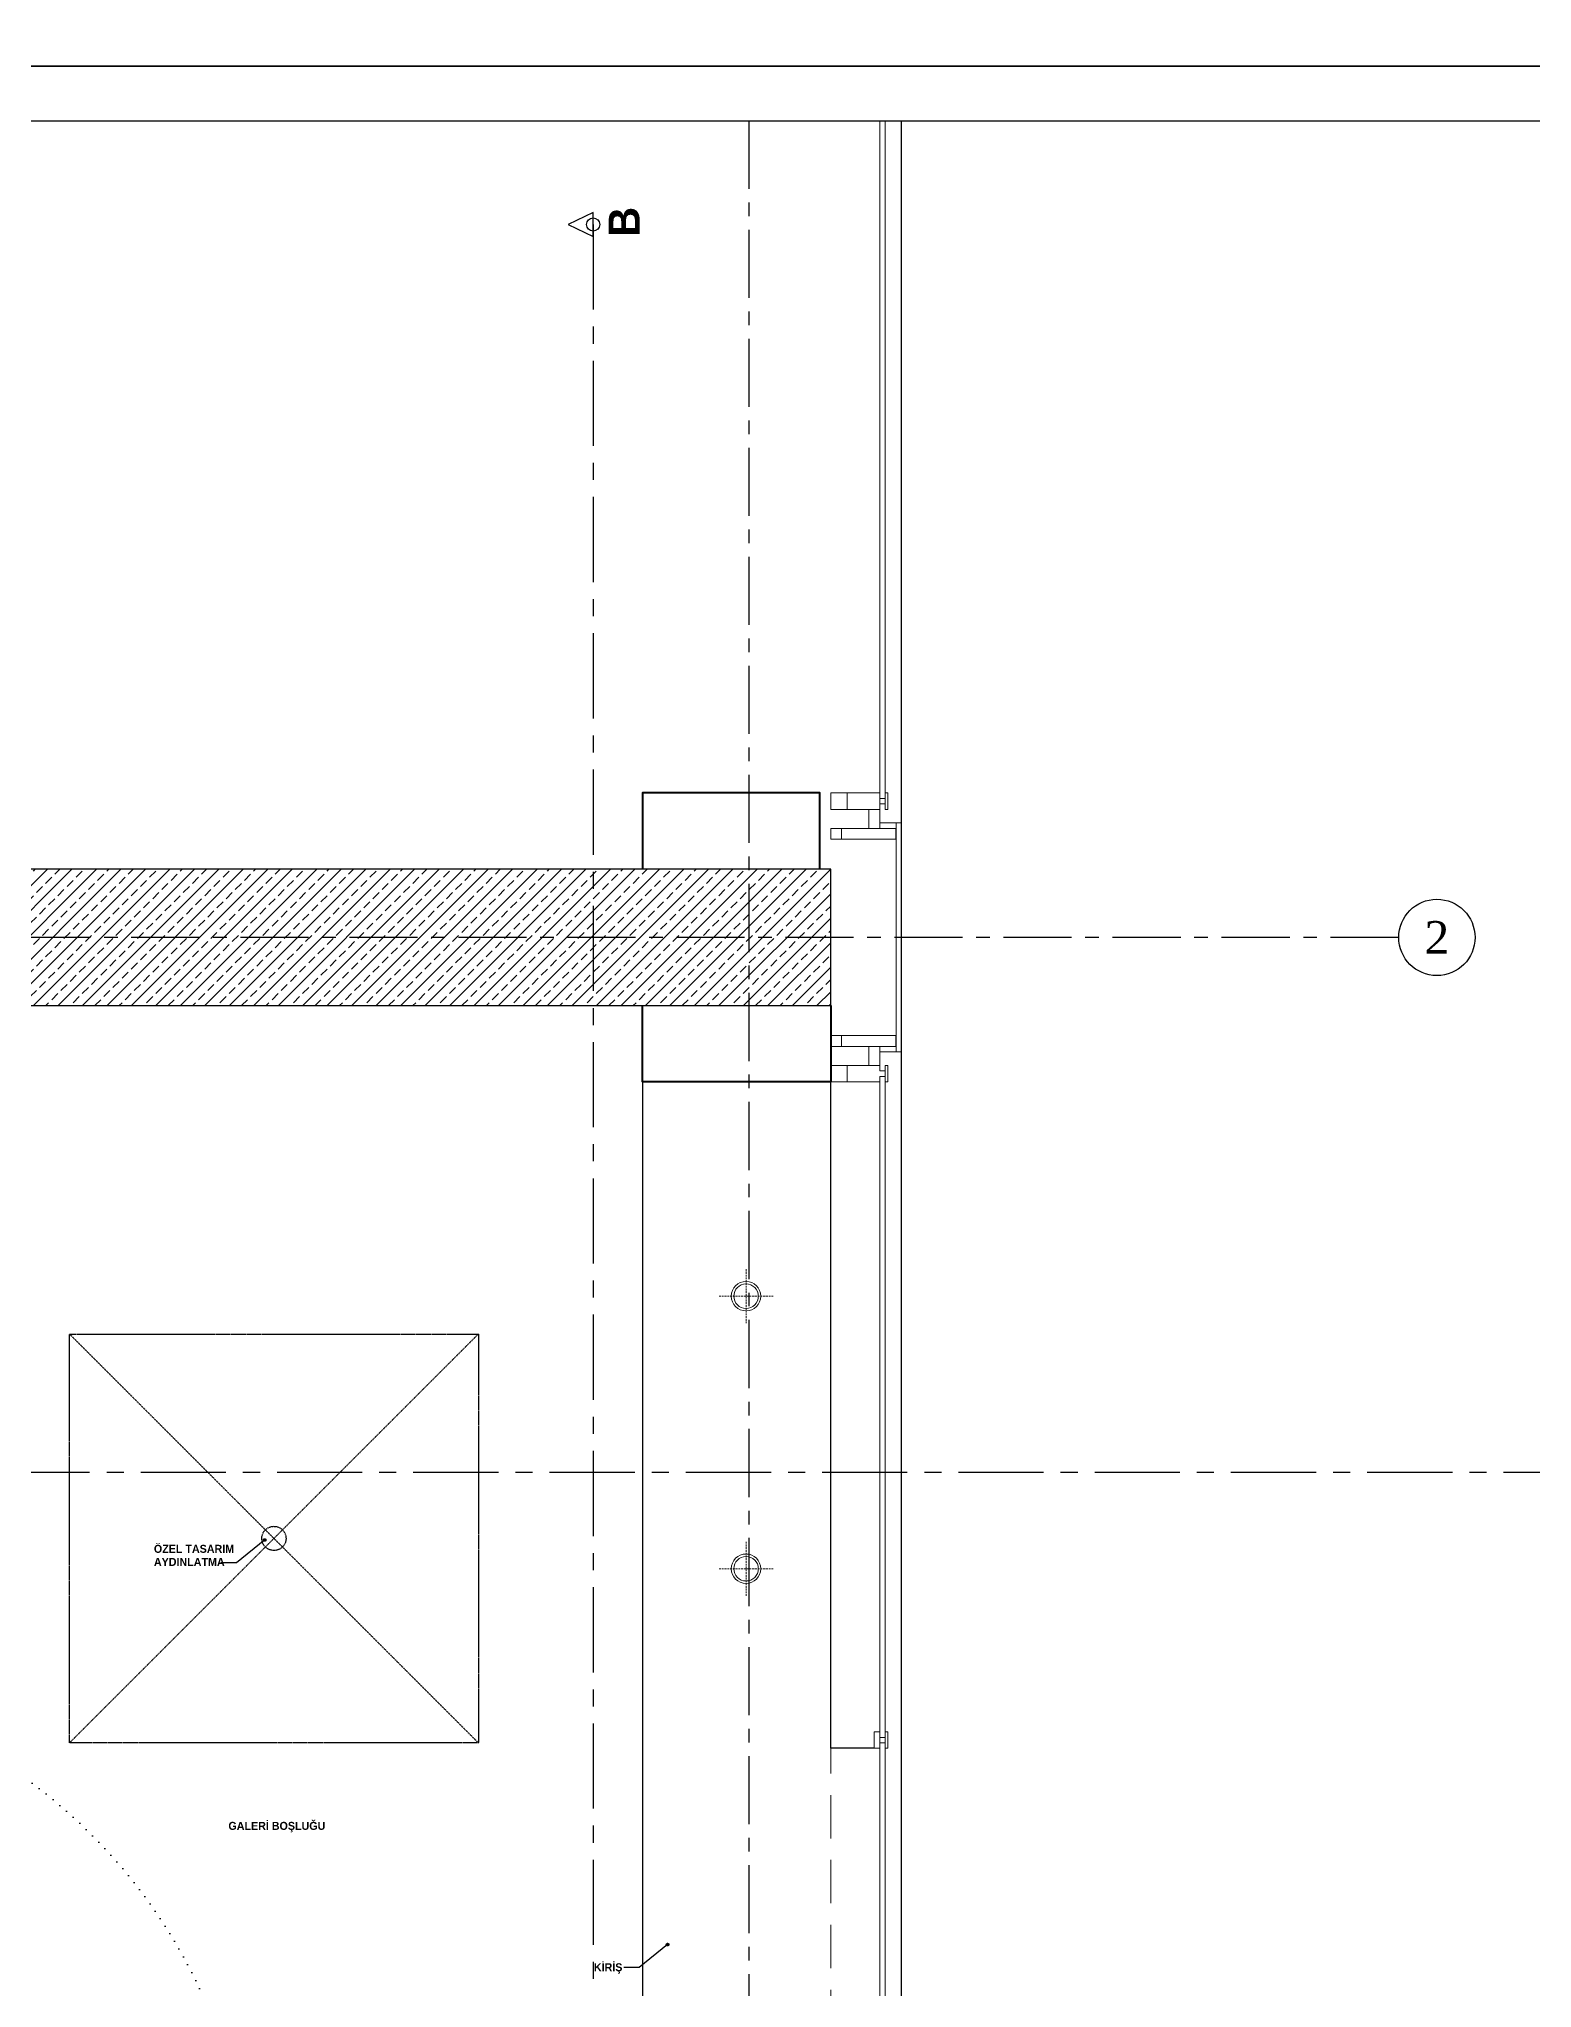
# Model space of a CAD drawing. Header units: millimetres. Extents: x 933584 to 974011, y 4545988 to 4553664.
# Drawn here: x 958677 to 959225, y 4550650 to 4551365 of the extents above; entities that cross this region are included whole.
import ezdxf
from ezdxf.enums import TextEntityAlignment as Align

# ---------------------------------------------------------------- set-up
doc = ezdxf.new("R2010")
doc.units = ezdxf.units.MM
for name, pattern in [('( Hidden )', [0.375, 0.25, -0.125]), ('568_AVN_KES_01$0$HIDDEN', [0.375, 0.25, -0.125]), ('CENTER', [2, 1.25, -0.25, 0.25, -0.25]), ('DOT2', [3.175, 0, -3.175]), ('HIDDEN', [9.525, 6.35, -3.175]), ('HIDDEN2', [4.7625, 3.175, -1.5875])]:
    doc.linetypes.add(name, pattern=pattern)
doc.layers.get('0').update_dxf_attribs({"color": 255})
for name, color, linetype in [('0-CSX-CXS_20', 14, 'CENTER'), ('0-HSL-HTC_200', 1, 'Continuous'), ('0-HSL-SLD', 252, 'Continuous'), ('0-LNS-SLN', 6, 'Continuous'), ('0-LNS-SPL', 13, '568_AVN_KES_01$0$HIDDEN'), ('0-LNS-VLF', 11, 'Continuous'), ('0-TXT-XBX_20', 3, 'Continuous'), ('2-SPS-RCN', 2, 'Continuous'), ('2-SPS-STC', 3, 'Continuous')]:
    doc.layers.add(name, color=color, linetype=linetype)
for name, color, linetype, lineweight in [('12-ONK_AYDINLATMA', 1, 'Continuous', 5), ('2-SPS-IBW', 5, 'Continuous', 40), ('3-OPN-WDR', 4, 'Continuous', 18), ('_MSMEP_YT_SPRİNKLER', 1, 'Continuous', 30), ('DOĞRAMA', 8, 'Continuous', 15), ('mimariKIRIS', 251, 'HIDDEN2', 0)]:
    doc.layers.add(name, color=color, linetype=linetype, lineweight=lineweight)
doc.styles.add('Century Gothic_B_3', font='GOTHICB.TTF', dxfattribs={"height": 4})
doc.styles.get("Standard").update_dxf_attribs({"font": 'times.ttf'})

# ---------------------------------------------------------------- blocks, each defined once
blk = doc.blocks.new('A$C252E1D81')
at = {"layer": 'DOĞRAMA', "color": 253, "true_color": 0xadadad}
for points in [[(6, 20), (0, 20), (0, 21), (6, 21)], [(0, 0), (6, 0), (6, 6), (0, 6)]]:
    blk.add_lwpolyline(points, close=True, dxfattribs=at)
blk.add_lwpolyline([(6, 6), (6, 18), (4, 18), (4, 20), (2, 20), (2, 18), (0, 18), (0, 6), (6, 6)], dxfattribs=at)
blk = doc.blocks.new('XVBZDVBZDVB')
at = {"layer": '3-OPN-WDR'}
for p, q in [((934681.85, 4554084.75), (934681.85, 4554335.4)), ((934683.85, 4554084.75), (934683.85, 4554335.4)), ((934683.85, 4554082.75), (934683.85, 4554084.75)), ((934681.85, 4554077.75), (934689.85, 4554077.75)), ((934687.85, 4553993.75), (934687.85, 4554077.75)), ((934689.85, 4553993.75), (934689.85, 4554077.75)), ((934687.85, 4554075.75), (934667.85, 4554075.75)), ((934667.85, 4554071.75), (934687.85, 4554071.75)), ((934682.4, 4554075.75), (934687.73, 4554075.75)), ((934667.85, 4553999.75), (934687.85, 4553999.75)), ((934687.85, 4553995.75), (934667.85, 4553995.75)), ((934681.85, 4553993.75), (934689.85, 4553993.75)), ((934682.4, 4553995.75), (934687.73, 4553995.75)), ((934681.85, 4553738.25), (934681.85, 4553984.75)), ((934683.85, 4553738.25), (934683.85, 4553985.75)), ((934681.85, 4553286.61), (934681.84, 4553740.25)), ((934683.85, 4553289.61), (934683.85, 4553740.25))]:
    blk.add_line(p, q, dxfattribs=at)
for points in [[(934681.85, 4554082.75), (934677.85, 4554082.75), (934677.85, 4554075.75), (934681.85, 4554075.75)], [(934667.85, 4554075.75), (934663.85, 4554075.75), (934663.85, 4554071.75), (934667.85, 4554071.75)], [(934687.73, 4554075.75), (934687.85, 4554075.75), (934687.85, 4554071.75), (934687.73, 4554071.75)], [(934667.85, 4553995.75), (934663.85, 4553995.75), (934663.85, 4553999.75), (934667.85, 4553999.75)], [(934687.73, 4553995.75), (934687.85, 4553995.75), (934687.85, 4553999.75), (934687.73, 4553999.75)], [(934681.85, 4553988.75), (934677.85, 4553988.75), (934677.85, 4553995.75), (934681.85, 4553995.75)], [(934683.85, 4553738.25), (934683.85, 4553744.25), (934684.85, 4553744.25), (934684.85, 4553738.25)]]:
    blk.add_lwpolyline(points, close=True, dxfattribs=at)
blk.add_lwpolyline([(934679.85, 4553738.25), (934681.85, 4553738.25), (934681.85, 4553740.25), (934683.85, 4553740.25), (934683.85, 4553742.25), (934681.85, 4553742.25), (934681.85, 4553744.25), (934679.85, 4553744.25), (934679.85, 4553738.25)], dxfattribs=at)
at = {"layer": 'DOĞRAMA', "color": 253, "true_color": 0xadadad}
for p, q in [((934663.85, 4553982.75), (934663.85, 4553988.75)), ((934663.85, 4553988.75), (934669.85, 4553988.75)), ((934669.85, 4553988.75), (934669.85, 4553982.75)), ((934669.85, 4553982.75), (934663.85, 4553982.75))]:
    blk.add_line(p, q, dxfattribs=at)
blk.add_lwpolyline([(934669.85, 4553988.75), (934681.85, 4553988.75), (934681.85, 4553986.75), (934683.85, 4553986.75), (934683.85, 4553984.75), (934681.85, 4553984.75), (934681.85, 4553982.75), (934669.85, 4553982.75), (934669.85, 4553988.75)], dxfattribs=at)
blk.add_lwpolyline([(934683.85, 4553988.75), (934683.85, 4553982.75), (934684.85, 4553982.75), (934684.85, 4553988.75)], close=True, dxfattribs=at)
at = {"layer": '3-OPN-WDR', "rotation": 270}
blk.add_blockref('A$C252E1D81', (934663.85, 4554088.75), dxfattribs=at)
blk = doc.blocks.new('aksno_20')
at = {"layer": '0-TXT-XBX_20'}
blk.add_circle((0, 0), 7, dxfattribs=at)
blk.add_attdef('AKSNO', text='', height=6).set_placement((0, 0), align=Align.MIDDLE_CENTER)
blk = doc.blocks.new('ZVBXZDVB')
at = {"layer": '0-CSX-CXS_20', "ltscale": 20}
blk.add_line((934876.25, 4552535.75), (933721.5, 4552535.75), dxfattribs=at)
blk.add_lwpolyline([(934637.85, 4552835.4), (934637.85, 4551518.59)], dxfattribs=at)
at = {"layer": '0-TXT-XBX_20'}
ref = blk.add_blockref('aksno_20', (934890.25, 4552535.75), dxfattribs=dict(at, xscale=2, yscale=2, zscale=2))
ref.add_attrib('AKSNO', '2', dxfattribs={"color": 7, "height": 12}).set_placement((934890.25, 4552535.75), align=Align.MIDDLE_CENTER)
blk = doc.blocks.new('xcvxcbv-flatten-1')
at = {"layer": '2-SPS-IBW'}
for points in [[(934663.85, 4551223.49), (934663.85, 4551251.49), (934598.85, 4551251.49), (934598.85, 4551223.49)], [(934667.85, 4551173.49), (934667.85, 4551145.49), (934598.85, 4551145.49), (934598.85, 4551173.49)]]:
    blk.add_lwpolyline(points, dxfattribs=at)
blk = doc.blocks.new('fdvd-flatten-1')
at = {"layer": '2-SPS-RCN'}
blk.add_lwpolyline([(934667.85, 4551223.49), (934203.85, 4551223.49), (934203.85, 4551173.49), (934667.85, 4551173.49)], close=True, dxfattribs=at)
blk = doc.blocks.new('asdvdsv')
at = {"layer": '0-HSL-HTC_200'}
h = blk.add_hatch(dxfattribs=at)
h.set_pattern_fill('ANSI33', color=256)
h.set_pattern_definition([(45, (935301.9395, 4553293.885), (-4.490128, 4.490128), []), (45, (935306.4297, 4553293.885), (-4.490128, 4.490128), [3.175, -1.5875])])
h.paths.add_polyline_path([(939767.85, 4551060.75), (939303.85, 4551060.75), (939303.85, 4551010.75), (939767.85, 4551010.75)])
blk.add_blockref('fdvd-flatten-1', (5100, -162.74))
blk = doc.blocks.new('vbxcb')
at = {"layer": 'mimariKIRIS', "ltscale": 5}
for points in [[(943141.16, 4549174.82), (943141.16, 4549901.91)], [(943195.25, 4549101.8), (943210.16, 4549096.29), (943210.16, 4549901.91)]]:
    blk.add_lwpolyline(points, dxfattribs=at)
blk = doc.blocks.new('12 lik sıva üstü aydınlatma')
at = {"linetype": '( Hidden )', "ltscale": 3}
for points in [[(5935.81, -154395.28), (5935.81, -154417.28)], [(5924.81, -154406.28), (5946.81, -154406.28)]]:
    blk.add_lwpolyline(points, dxfattribs=at)
for radius in [6, 5]:
    blk.add_circle((5935.81, -154406.28), radius)
blk = doc.blocks.new('CVBXCBV')
at = {"linetype": 'CENTER', "ltscale": 25}
blk.add_lwpolyline([(937701.09, 4551339.49), (936057.32, 4551339.49)], dxfattribs=at)
blk = doc.blocks.new('CXVBXCBXCB')
blk.add_lwpolyline([(936604.05, 4552639.81), (936594.96, 4552635.39), (936604.05, 4552630.96), (936604.05, 4552639.81)])
at = {"linetype": 'CENTER', "ltscale": 25}
blk.add_lwpolyline([(936604.05, 4552635.39), (936604.05, 4551251.6)], dxfattribs=at)
blk.add_circle((936604.05, 4552635.39), 2.41)
at = {"linetype": 'CENTER', "ltscale": 10, "insert": (936609.76, 4553261.17), "char_height": 11.3933, "width": 630.3395, "attachment_point": 3, "rotation": 90, "line_spacing_factor": 0.984502, "style": 'Century Gothic_B_3'}
blk.add_mtext('\\pxql;{\\fFranklin Gothic Book|b1|i0|c162|p34;B}', dxfattribs=at)

msp = doc.modelspace()

# ---------------------------------------------------------------- hatches: boundary and pattern name
at = {"layer": '0-LNS-VLF', "linetype": 'HIDDEN', "ltscale": 0.5}
h = msp.add_hatch(color=256, dxfattribs=at)
h.dxf.hatch_style = 1
edge = h.paths.add_edge_path()
edge.add_arc((958760.19, 4550814.68), 0.467, 0, 360)
h = msp.add_hatch(color=256, dxfattribs=at)
h.dxf.hatch_style = 1
edge = h.paths.add_edge_path()
edge.add_arc((958908, 4550666.22), 0.467, 0, 360)

# ---------------------------------------------------------------- linework, layer by layer
at = {"color": 0}
for points in [[(958001.5, 4552855.4), (960101.5, 4552855.4), (960101.5, 4551355.4), (958001.5, 4551355.4)], [(958001.5, 4551355.4), (960101.5, 4551355.4), (960101.5, 4549855.4), (958001.5, 4549855.4)], [(958021.5, 4551335.4), (960081.5, 4551335.4), (960081.5, 4549875.4), (958021.5, 4549875.4)]]:
    msp.add_lwpolyline(points, close=True, dxfattribs=at)
at = {"layer": '0-HSL-HTC_200', "color": 8}
msp.add_lwpolyline([(959473.84, 4551335.4), (959473.84, 4549875.4), (958114.32, 4549875.4), (958746.51, 4550276.16), (958993.85, 4550184.96), (958993.85, 4551335.4), (959473.84, 4551335.4)], close=True, dxfattribs=at)
at = {"layer": '0-HSL-SLD'}
msp.add_lwpolyline([(958983.84, 4550738.25), (958967.85, 4550738.25), (958967.85, 4550982.75)], dxfattribs=at)
at = {"layer": '0-LNS-SPL'}
msp.add_lwpolyline([(958688.57, 4550890.24), (958838.57, 4550890.24), (958838.57, 4550740.24), (958688.57, 4550740.24)], close=True, dxfattribs=at)
for points in [[(958838.57, 4550890.24), (958688.57, 4550740.24)], [(958688.57, 4550890.24), (958838.57, 4550740.24)]]:
    msp.add_lwpolyline(points, dxfattribs=at)
msp.add_circle((958763.57, 4550815.24), 4.44, dxfattribs=at)
at = {"layer": '0-LNS-VLF', "ltscale": 0.5}
for points in [[(958760.19, 4550814.68), (958749.8, 4550806.29), (958744.11, 4550806.29)], [(958908, 4550666.22), (958897.61, 4550657.83), (958891.92, 4550657.83)]]:
    msp.add_lwpolyline(points, dxfattribs=at)
at = {"layer": '0-LNS-VLF', "linetype": 'HIDDEN', "ltscale": 0.5}
for centre in [(958760.19, 4550814.68), (958908, 4550666.22)]:
    msp.add_circle(centre, 0.467, dxfattribs=at)
at = {"layer": '2-SPS-STC'}
msp.add_lwpolyline([(958898.85, 4550982.75), (958898.85, 4550292.61)], dxfattribs=at)
at = {"layer": '_MSMEP_YT_SPRİNKLER', "linetype": 'DOT2'}
msp.add_circle((958555.13, 4550565.24), 200, dxfattribs=at)

# ---------------------------------------------------------------- block references
for name, p in [('XVBZDVBZDVB', (24304, -3000)), ('CXVBXCBXCB', (22276.62, -1338.04)), ('xcvxcbv-flatten-1', (24300, -162.74)), ('asdvdsv', (19200, 0)), ('vbxcb', (15757.69, 1108.84)), ('CVBXCBV', (21994.87, -500.11))]:
    msp.add_blockref(name, p)
at = {"layer": '0-LNS-SLN'}
msp.add_blockref('ZVBXZDVB', (24300, -1500), dxfattribs=at)
at = {"layer": '12-ONK_AYDINLATMA', "linetype": 'Continuous', "ltscale": 0.07, "xscale": -0.9, "yscale": 0.9, "zscale": 0.9}
for p, rotation in [((819971.13, 4556246.35), 89.99999999999986), ((819971.13, 4556146.35), 89.99999999999987)]:
    msp.add_blockref('12 lik sıva üstü aydınlatma', p, dxfattribs=dict(at, rotation=rotation))

# ---------------------------------------------------------------- texts
at = {"layer": '0-LNS-VLF', "linetype": 'HIDDEN', "ltscale": 0.5, "char_height": 2.9364, "width": 95.455, "attachment_point": 1, "line_spacing_factor": 0.984502, "style": 'Century Gothic_B_3'}
for s, insert in [('\\pxql;{\\fFranklin Gothic Book|b1|i0|c162|p34;ÖZEL TASARIM \\PAYDINLATMA}', (958719.53, 4550812.89)), ('\\pxql;{\\fFranklin Gothic Book|b1|i0|c162|p34;GALERİ BOŞLUĞU}', (958746.87, 4550711.24)), ('\\pxql;{\\fFranklin Gothic Book|b1|i0|c162|p34;KİRİŞ}', (958880.95, 4550659.37))]:
    msp.add_mtext(s, dxfattribs=dict(at, insert=insert))

doc.saveas('drawing.dxf')
